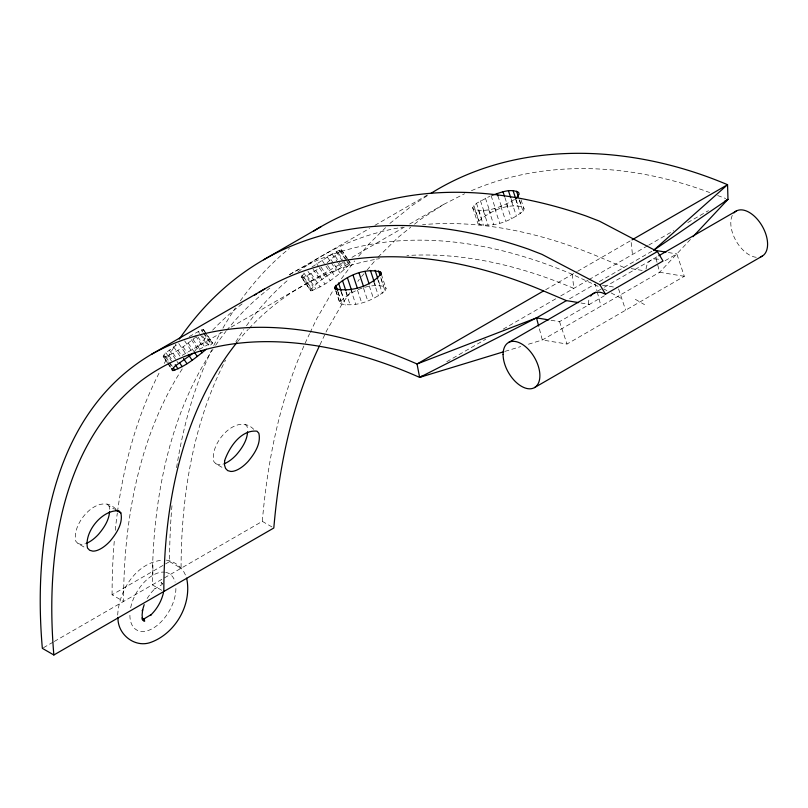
<?xml version="1.0" encoding="UTF-8"?>
<svg xmlns="http://www.w3.org/2000/svg" width="808" height="808" viewBox="0 0 808 808"><rect width="100%" height="100%" fill="white"/><g stroke="black" fill="none" stroke-linecap="round" stroke-linejoin="round"><path stroke-width="0.61" stroke-dasharray="4.04 3.03" d="M117.695 615.07C118.907 590.375 136.279 562.52 162.59 560.156M54.267 641.471L262.307 521.352C267.842 456.894 281.346 392.274 309.585 333.724M588.335 304.212L588.82 300.172A26.018 15.029 60 0 1 589.598 297.99M646.077 268.993L646.329 266.973A26.018 15.029 60 0 1 659.338 259.469M167.357 362.802L163.176 356.611L163.873 355.096L165.893 352.743L178.689 343.41L185.658 353.712M347.834 259.227L350.621 263.347C339.239 274.619 326.079 285.406 310.898 290.92L301.182 276.932L305.606 271.72M310.242 290.345C320.534 278.174 335.956 270.205 350.147 263.044L350.621 263.347M310.12 332.603L316.554 319.059L332.32 291.769M319.958 344.834L326.765 330.512L342.158 303.879L351.43 290.597M384.992 290.87L386.062 288.668L385.547 286.911C369.913 282.133 350.662 291.052 339.633 302.121L340.047 303.576C355.338 307.727 373.084 300.626 384.992 290.87L380.821 278.305M522.998 211.191L524.069 208.989L523.554 207.232C507.919 202.454 488.658 211.373 477.639 222.442L478.053 223.897C493.345 228.048 511.09 220.948 522.998 211.191L519.201 199.778M514.494 199.495C502.485 206.454 487.022 213.383 473.114 209.05L472.7 207.595L476.498 203.283L489.971 196.162M147.147 598.476L151.025 592.809L155.53 588.052L154.621 588.981L162.277 584.396M341.441 278.72L354.661 260.954M357.843 281.406L359.267 279.366M189.254 336.593L201.253 329.937L203.555 329.624L200.394 332.825M202.485 335.916L209.454 346.238L212.615 343.026L206.343 333.744M327.2 262.671L341.562 249.945L339.249 250.268L332.098 254.025L311.676 267.196M358.671 256.207L369.084 243.844L385.578 227.664M361.62 276.578L363.964 273.801M367.095 270.084L376.478 258.944M690.385 239.461L659.631 272.266L542.32 339.986L526.685 344.753M378.043 257.085L398.384 237.138L410.727 227.22M163.176 356.611L163.832 357.176C175.801 353.399 185.759 344.864 195.546 337.259M389.921 223.402L412.282 205.434L428.836 194.698M414.524 224.169L420.211 219.594L443.441 204.535L464.61 193.738M301.182 276.932L301.839 277.508L303.808 277.094L306.969 275.73L320.029 267.822M199.283 349.42L210.312 343.339L212.615 343.026M289.547 274.609L369.488 228.452M374.952 225.301L427.341 195.051M182.204 355.358L223.564 331.482M231.189 327.078L343.299 262.348M352.005 257.328L404.252 227.159M409.696 224.018L443.441 204.535M545.683 289.719L576.558 271.892M577.629 271.276L630.957 240.481L632.452 254.52M446.774 361.721L485.861 339.158M503.233 329.129L556.429 298.415M560.772 295.9L587.921 280.224M589.012 279.598L647.652 245.743M648.733 245.117L673.7 230.704M687.82 222.553L708.444 210.646M569.61 298.768L595.163 284.012L596.981 290.92M599.425 281.558L652.743 250.773M597.819 290.951L603.273 287.81M604.364 287.183L657.742 256.358M551.056 320.261L559.54 321.655L604.344 295.779M665.095 260.711L676.841 253.924L684.315 276.306L567.004 344.036L542.32 339.986L538.956 327.19M182.244 368.913A683.083 394.385 60 0 0 123.584 601.455L112.08 594.809L169.579 561.611A731.876 422.554 60 0 1 172.074 504.475M43.44 647.723L53.187 642.097M471.458 190.678C546.824 158.025 634.017 164.064 709.656 192.556M505.03 351.359L520.675 346.592M668.357 252.54L676.841 253.924M684.315 276.306L659.631 272.266L655.349 255.974M631.22 268.609L645.834 271.013M602.435 285.204L616.979 287.587M581.023 303.01L589.436 304.394M253.722 429.311C236.492 411.767 208.898 444.178 213.888 461.681L216.039 463.883L223.452 468.165M115.716 508.979C98.485 491.446 70.892 523.847 75.881 541.36L78.033 543.562L85.446 547.844M216.039 463.883L219.15 464.731A24.129 11.474 -52.5 0 0 223.028 464.156M78.033 543.562L81.153 544.41A24.129 11.474 -52.5 0 0 85.022 543.835M166.327 560.126C175.508 561.479 183.436 568.145 186.133 577.053M717.676 195.536L725.685 198.516M623.917 267.418L601.051 257.752A683.083 394.385 60 0 0 422.594 224.664M289.577 274.649A683.083 394.385 60 0 1 572.296 274.346L598.556 286.527M603.758 288.931L606.949 290.648M611.191 292.951L621.827 298.677M635.351 299.334L644.552 304.646M262.307 521.352L273.811 527.998M107.131 504.03L109.04 506.091L114.403 509.181M169.579 561.611L181.083 568.256A683.083 394.385 60 0 1 225.563 360.146M161.741 590.284L152.328 584.851A683.083 394.385 60 0 1 212.979 349.278M162.388 583.629L161.034 582.528L162.59 583.972M245.137 424.351L247.046 426.412L247.793 429.664M341.562 249.945L347.137 258.196M341.087 249.642L347.359 258.924M348.056 259.954L350.147 263.044M340.643 251.137L346.915 260.418M347.612 261.449L349.702 264.539M339.249 250.268L346.218 260.57M346.915 261.61L348.309 263.671M338.401 253.146L342.582 259.338M343.279 260.368L347.46 266.559M336.189 251.763L343.158 262.065M343.854 263.105L345.248 265.165M335.209 256.176L338.693 261.337M339.39 262.368L344.269 269.589M332.098 254.025L337.673 262.277M338.37 263.307L341.158 267.428M331.058 259.681L333.845 263.812M334.542 264.842L340.128 273.094M327.26 256.914L336.32 270.316M327.624 265.479L335.3 276.831M321.998 260.226L331.058 273.629M321.059 267.135L330.129 280.548M316.685 263.731L318.776 266.822M319.473 267.852L325.745 277.134M315.898 270.579L324.968 283.992M313.08 269.256L320.746 280.598M311.09 273.508L320.16 286.921M308.01 271.407L316.382 283.78M306.969 275.73L316.029 289.143M303.899 273.064L312.959 286.476M303.808 277.094L312.878 290.506M301.879 275.417L310.949 288.83M301.839 277.508L310.898 290.92M203.555 329.624L205.646 332.714M203.081 329.321L205.171 332.411M205.868 333.441L212.14 342.723M204.03 332.876L211.696 344.218M201.253 329.937L202.646 331.997M203.343 333.037L210.312 343.339M198.182 331.431L199.576 333.492M200.273 334.532L207.242 344.834M197.899 336.886L204.868 347.208M195.486 335.764L203.151 347.107M193.051 339.36L200.031 349.672M191.344 339.683L198.314 349.995M188.234 343.097L193.809 351.349M184.699 340.925L191.668 351.238M183.062 346.814L187.244 353.005M177.891 350.248L181.376 355.409M173.68 346.864L179.952 356.146M173.084 353.187L176.568 358.338M169.316 350.056L176.285 360.368M176.982 361.398L178.376 363.459M168.963 355.409L172.447 360.57M165.893 352.743L171.468 360.994M165.812 356.772L169.296 361.934M169.993 362.964L172.781 367.084M163.873 355.096L168.064 361.287M168.761 362.317L171.548 366.448M163.832 357.176L167.317 362.337M168.013 363.368L170.811 367.499M168.054 363.832L170.841 367.963M179.709 567.489L180.234 568.741M618.554 288.88L625.655 310.171M559.54 321.655L567.004 344.036M521.039 199.859L524.069 208.989M519.595 200.323L521.493 206.03M516.11 199.768L518.009 205.474M515.474 198.839L520.403 213.676M511.08 198.748L513.353 205.596M511.545 201.444L516.474 216.281M504.889 197.516L507.929 206.656M506.545 203.99L511.474 218.837M497.859 195.788L502.031 208.363M500.809 206.313L505.747 221.15M491.102 195.667L496.041 210.514M494.738 208.242L499.677 223.079M485.426 198.132L490.355 212.979M488.749 209.646L493.678 224.483M480.437 200.727L485.376 215.584M483.234 210.434L488.163 225.27M476.498 203.283L481.427 218.14M478.578 210.555L483.507 225.392M473.852 205.626L478.791 220.483M475.094 209.989L480.033 224.836M472.7 207.595L478.053 223.897M381.376 274.356L386.062 288.668M380.831 277.72L383.487 285.709M378.487 280.588L380.002 285.153M377.467 278.518L382.396 293.354M374.589 282.982L375.346 285.264M373.538 281.123L378.467 295.96M369.296 285.951L373.468 298.506M363.57 288.274L367.741 300.829M357.5 290.193L361.671 302.758M351.591 290.375L352.359 292.658M350.743 289.325L355.671 304.161M346.228 291.829L347.369 295.253M345.986 292.395L350.157 304.949M341.521 292.102L343.42 297.809M340.956 291.375L345.501 305.071M338.128 292.153L340.784 300.152M337.855 291.951L342.026 304.505M335.835 290.698L339.633 302.121M335.865 291.011L340.047 303.576M597.284 292.092L600.98 306.131M109.04 506.091L109.797 509.333M572.296 274.346L573.801 288.385A666.822 384.992 60 0 0 406.909 255.53M152.894 565.267L152.894 575.225M237.673 341.582A666.822 384.992 60 0 1 248.258 329.341M249.106 328.432A666.822 384.992 60 0 1 379.528 258.661M215.675 345.309A683.083 394.385 60 0 1 225.927 331.411M226.694 330.442A683.083 394.385 60 0 1 272.195 286.315M194.152 351.914A683.083 394.385 60 0 1 207.504 335.724M212.666 330.139A683.083 394.385 60 0 1 242.451 303.646M235.865 341.875A683.083 394.385 60 0 1 243.743 329.694M246.511 325.725A683.083 394.385 60 0 1 289.294 278.922M297.99 271.932A683.083 394.385 60 0 1 402.96 227.149M112.08 594.809A731.876 422.554 60 0 1 114.463 538.916M115.281 530.3A731.876 422.554 60 0 1 117.301 513.151M117.473 511.908A731.876 422.554 60 0 1 160.186 370.983M164.256 363.438A731.876 422.554 60 0 1 175.881 344.208M176.588 467.65A731.876 422.554 60 0 1 211.605 349.985M213.777 345.501A731.876 422.554 60 0 1 220.584 332.381M222.947 328.119A731.876 422.554 60 0 1 235.431 307.919M240.329 300.859A731.876 422.554 60 0 1 289.395 248.409M165.67 572.327A32.532 18.776 -60 0 1 175.114 582.083M175.892 588.507A32.532 18.776 -60 0 1 151.894 628.897A32.532 18.776 -60 0 1 129.977 612.706M130.674 607.737A32.532 18.776 -60 0 1 164.398 572.145M756.237 257.298A26.018 15.029 60 0 1 735.765 240.37A26.018 15.029 60 0 1 732.694 214.675"/><path stroke-width="1.21" d="M109.565 511.444C109.13 520.211 103.929 527.957 98.404 534.442A24.129 11.474 -52.5 0 1 86.082 543.471M247.571 431.775C247.137 440.532 241.935 448.288 236.401 454.773A24.129 11.474 -52.5 0 1 224.079 463.792M144.178 604.657L142.309 610.939L142.673 609.687L142.097 615.07L142.673 619.786L142.208 617.585L143.753 621.009L142.42 618.878L144.753 621.039L142.733 619.393M163.479 592.638C161.469 601.374 156.823 609.414 150.258 615.524L151.167 614.595L143.511 619.18M319.443 345.935C292.213 402.798 279.184 465.469 273.811 527.998L53.853 654.985L42.349 648.349C33.078 542.643 51.571 413.13 151.53 354.288L265.054 288.749M380.619 272.074L381.134 273.831C370.953 286.194 350.672 292.526 335.108 288.729L334.694 287.264C345.723 276.185 364.984 267.296 380.619 272.074L381.376 274.356M692.951 236.724L727.978 199.364L727.553 184.709C634.017 144.975 519.756 137.845 430.906 193.364M516.332 198.011L519.14 194.152L518.625 192.395C510.222 188.001 500.364 192.708 492.102 195.304M665.933 252.136L653.813 250.157L727.553 184.709L632.038 239.855M193.061 353.308L174.952 366.155L172.942 368.509L172.235 370.024L172.902 370.589C185.527 366.519 196.021 357.439 206.272 349.268M653.813 250.157L727.978 199.364L724.726 201.253M263.661 259.772L321.16 226.573M578.589 302.606L566.408 300.616L543.552 290.951L417.049 363.984C334.865 327.987 233.876 308 151.53 354.288M53.853 654.985C45.541 558.156 59.893 444.501 141.471 380.528C222.463 320.059 333.431 338.986 419.625 377.397L421.796 376.144M548.632 319.867L536.512 317.877L417.049 363.984L419.625 377.397L536.512 317.877L566.408 300.616M179.315 339.077A731.876 422.554 60 0 1 528.634 249.207L541.926 254.348L599.9 284.749L657.399 251.551L663.014 261.024L605.515 294.223L601.829 292.668A26.018 15.029 60 0 0 590.658 296.112M508.484 342.531L595.648 292.213M658.833 255.732L736.189 211.07M534.502 387.608L762.207 256.146M419.625 377.397L503.828 351.722M142.067 619.191L144.561 618.938M657.399 251.551L599.435 221.15L586.133 216.009A731.876 422.554 60 0 0 313.615 231.108M115.473 509.808L120.847 512.898C123.26 523.332 116.473 533.512 110.05 541.168A24.129 11.474 -52.5 0 1 92.799 551.137L89.678 550.288L87.527 548.087C83.82 532.048 102.364 509.313 118.938 510.838L120.847 512.898M200.727 350.712L202.121 352.773M194.506 352.379L197.293 356.51M188.638 355.066L192.122 360.227M183.477 358.51L186.961 363.661M179.366 362.469L182.154 366.6M175.235 364.691L178.033 368.822M173.478 368.115L174.871 370.185M171.508 368.529L172.902 370.589M599.9 284.749L605.515 294.223M516.554 191.193L518.453 196.899M513.08 190.637L515.736 198.627M508.424 190.759L510.696 197.607M502.99 191.799L504.515 196.364M497.102 193.506L497.859 195.788M378.558 270.872L380.073 275.437M375.074 270.306L377.73 278.305M370.418 270.428L374.215 281.841M364.994 271.478L369.165 284.042M359.095 273.185L363.651 286.891M353.096 275.346L357.277 287.911M347.42 277.8L351.217 289.234M342.43 280.406L345.854 290.688M338.491 282.962L341.148 290.961M335.845 285.305L337.744 291.011M334.694 287.264L335.461 289.557M536.512 317.877L538.653 326.028M186.638 578.175C192.213 603.909 175.932 632.815 151.46 642.118C135.189 648.662 117.261 634.401 117.978 617.393M254.571 295.183A683.083 394.385 60 0 1 256.641 293.849M258.732 292.536A683.083 394.385 60 0 1 543.552 290.951M163.832 591.496A666.822 384.992 60 0 1 236.885 342.562M733.896 212.969A26.018 15.029 60 0 1 761.772 225.361A26.018 15.029 60 0 1 760.399 256.924M224.644 460.611L224.493 465.004L225.533 468.408L227.684 470.609L230.805 471.458A24.129 11.474 -52.5 0 0 248.056 461.499C254.48 453.833 261.267 443.663 258.843 433.229L256.944 431.169C241.047 429.563 229.28 447.167 224.644 460.611M503.091 354.449A26.018 15.029 60 0 0 530.694 388.779A26.018 15.029 60 0 0 530.694 351.985A26.018 15.029 60 0 0 503.091 354.449"/></g></svg>
